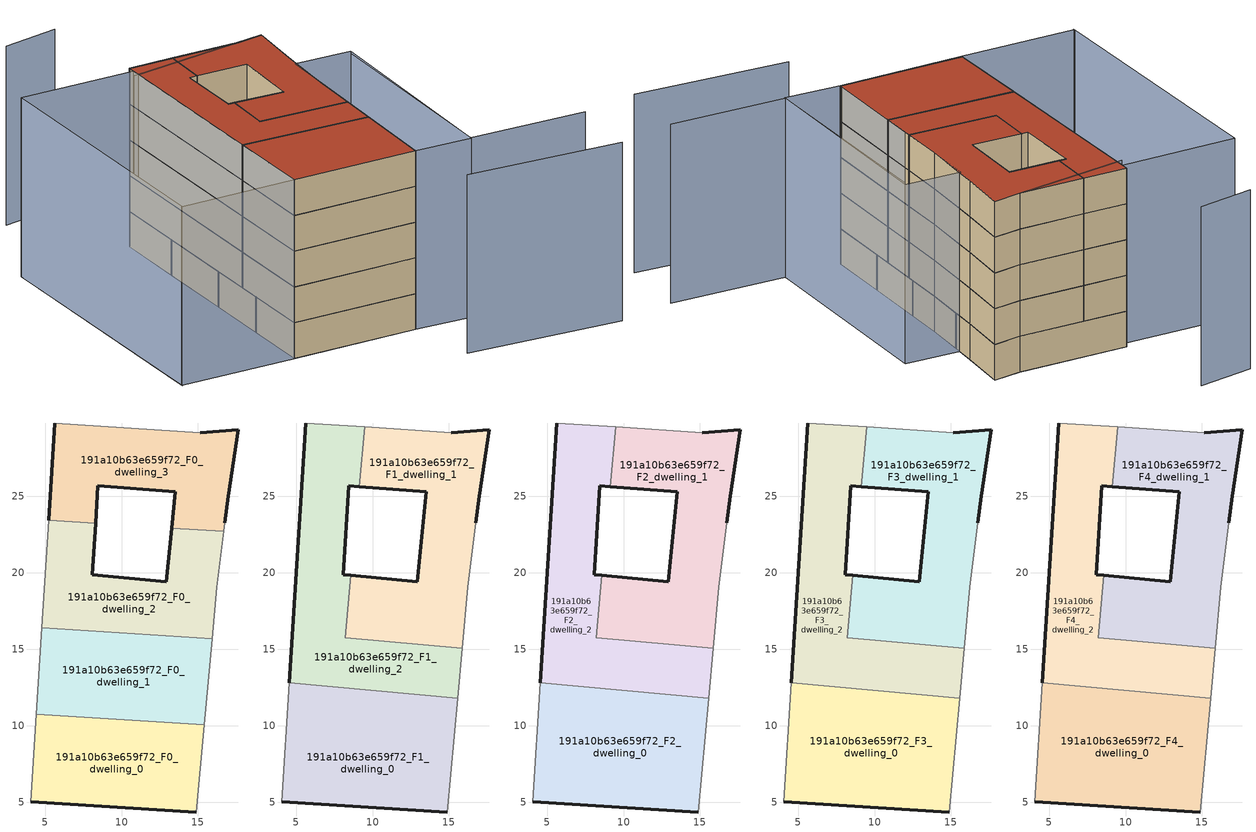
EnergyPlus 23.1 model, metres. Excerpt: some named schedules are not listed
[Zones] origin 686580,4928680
191a10b63e659f72_F0_dwelling_0
 floor ground (EU_floor_Construction): 14.9,4.36 15.42,10.05 4.42,10.75 4.05,5.01 z0
 wall outside (EU_wall_Construction): 14.9,4.36 4.05,5.01 z0:3
 wall adiabatic (EU_wall_Construction): 15.42,10.05 14.9,4.36 / 4.05,5.01 4.42,10.75 z0:3
 wall to 191a10b63e659f72_F0_dwelling_1 (EU_wall_Construction): 4.42,10.75 15.42,10.05 z0:3
191a10b63e659f72_F0_dwelling_1
 floor ground (EU_floor_Construction): 15.42,10.05 15.93,15.69 4.78,16.4 4.42,10.75 z0
 wall to 191a10b63e659f72_F0_dwelling_2 (EU_wall_Construction): 4.78,16.4 15.93,15.69 z0:3
 wall adiabatic (EU_wall_Construction): 15.93,15.69 15.42,10.05 / 4.42,10.75 4.78,16.4 z0:3
 ceiling adiabatic (EU_roof_Construction): 15.93,15.69 15.42,10.05 15.58,11.79 4.55,12.8 4.78,16.4 z3
191a10b63e659f72_F0_dwelling_2
 floor ground (EU_floor_Construction): 15.93,15.69 16.24,19.07 16.69,22.71 13.27,22.93 12.93,19.41 8.09,19.88 8.3,23.25 5.23,23.44 4.78,16.4 z0
 wall outside (EU_wall_Construction): 8.3,23.25 8.09,19.88 12.93,19.41 13.27,22.93 z0:3
 wall adiabatic (EU_wall_Construction): 4.78,16.4 5.23,23.44 / 16.69,22.71 16.24,19.07 15.93,15.69 z0:3
 wall to 191a10b63e659f72_F0_dwelling_3 (EU_wall_Construction): 5.23,23.44 8.3,23.25 / 13.27,22.93 16.69,22.71 z0:3
191a10b63e659f72_F0_dwelling_3
 floor ground (EU_floor_Construction): 16.69,22.71 16.76,23.28 16.98,25.01 17.64,29.37 15.14,29.16 5.63,29.8 5.23,23.44 8.3,23.25 8.45,25.69 13.5,25.29 13.27,22.93 z0
 wall outside (EU_wall_Construction): 13.27,22.93 13.5,25.29 8.45,25.69 8.3,23.25 / 5.23,23.44 5.63,29.8 / 15.14,29.16 17.64,29.37 16.98,25.01 16.76,23.28 z0:3
 wall adiabatic (EU_wall_Construction): 16.76,23.28 16.69,22.71 / 5.63,29.8 15.14,29.16 z0:3
191a10b63e659f72_F1_dwelling_0
 floor to 191a10b63e659f72_F0_dwelling_0 (EU_floor_Construction): 14.9,4.36 15.42,10.05 4.42,10.75 4.05,5.01 z3
 floor to 191a10b63e659f72_F0_dwelling_1 (EU_floor_Construction): 15.42,10.05 15.58,11.79 4.55,12.8 4.42,10.75 z3
 wall outside (EU_wall_Construction): 14.9,4.36 4.05,5.01 z3:6
 wall adiabatic (EU_wall_Construction): 4.05,5.01 4.55,12.8 / 15.58,11.79 14.9,4.36 z3:6
 wall to 191a10b63e659f72_F1_dwelling_2 (EU_wall_Construction): 4.55,12.8 15.58,11.79 z3:6
191a10b63e659f72_F1_dwelling_1
 floor to 191a10b63e659f72_F0_dwelling_3 (EU_floor_Construction): 16.69,22.71 16.76,23.28 16.98,25.01 17.64,29.37 15.14,29.16 9.48,29.54 9.12,25.64 13.5,25.29 13.27,22.93 z3
 floor to 191a10b63e659f72_F0_dwelling_2 (EU_floor_Construction): 15.93,15.69 16.24,19.07 16.69,22.71 13.27,22.93 12.93,19.41 8.59,19.84 8.25,16.18 z3
 floor adiabatic (EU_floor_Construction): 15.88,15.06 15.93,15.69 8.25,16.18 8.21,15.77 z3
 wall outside (EU_wall_Construction): 8.59,19.84 12.93,19.41 13.5,25.29 9.12,25.64 / 15.14,29.16 17.64,29.37 16.98,25.01 16.76,23.28 z3:6
 wall adiabatic (EU_wall_Construction): 16.76,23.28 16.24,19.07 15.88,15.06 / 9.48,29.54 15.14,29.16 z3:6
 wall to 191a10b63e659f72_F1_dwelling_2 (EU_wall_Construction): 9.12,25.64 9.48,29.54 / 15.88,15.06 8.21,15.77 8.59,19.84 z3:6
191a10b63e659f72_F1_dwelling_2
 floor adiabatic (EU_floor_Construction): 15.58,11.79 15.88,15.06 8.21,15.77 8.25,16.18 4.78,16.4 4.55,12.8 z3
 floor to 191a10b63e659f72_F0_dwelling_3 (EU_floor_Construction): 8.3,23.25 8.45,25.69 9.12,25.64 9.48,29.54 5.63,29.8 5.23,23.44 z3
 floor to 191a10b63e659f72_F0_dwelling_2 (EU_floor_Construction): 8.25,16.18 8.59,19.84 8.09,19.88 8.3,23.25 5.23,23.44 4.78,16.4 z3
 wall outside (EU_wall_Construction): 4.55,12.8 5.63,29.8 / 9.12,25.64 8.45,25.69 8.09,19.88 8.59,19.84 z3:6
 wall adiabatic (EU_wall_Construction): 15.88,15.06 15.58,11.79 / 5.63,29.8 9.48,29.54 z3:6
191a10b63e659f72_F2_dwelling_0
 floor to 191a10b63e659f72_F1_dwelling_0 (EU_floor_Construction): 14.9,4.36 15.58,11.79 4.55,12.8 4.05,5.01 z6
 wall outside (EU_wall_Construction): 14.9,4.36 4.05,5.01 z6:9
 wall adiabatic (EU_wall_Construction): 4.05,5.01 4.55,12.8 / 15.58,11.79 14.9,4.36 z6:9
 wall to 191a10b63e659f72_F2_dwelling_2 (EU_wall_Construction): 4.55,12.8 15.58,11.79 z6:9
191a10b63e659f72_F2_dwelling_1
 floor to 191a10b63e659f72_F1_dwelling_1 (EU_floor_Construction): 15.88,15.06 16.24,19.07 16.76,23.28 16.98,25.01 17.64,29.37 15.14,29.16 9.48,29.54 9.12,25.64 13.5,25.29 12.93,19.41 8.59,19.84 8.21,15.77 z6
 wall outside (EU_wall_Construction): 8.59,19.84 12.93,19.41 13.5,25.29 9.12,25.64 / 15.14,29.16 17.64,29.37 16.98,25.01 16.76,23.28 z6:9
 wall adiabatic (EU_wall_Construction): 16.76,23.28 16.24,19.07 15.88,15.06 / 9.48,29.54 15.14,29.16 z6:9
 wall to 191a10b63e659f72_F2_dwelling_2 (EU_wall_Construction): 9.12,25.64 9.48,29.54 / 15.88,15.06 8.21,15.77 8.59,19.84 z6:9
191a10b63e659f72_F2_dwelling_2
 floor to 191a10b63e659f72_F1_dwelling_2 (EU_floor_Construction): 15.58,11.79 15.88,15.06 8.21,15.77 8.59,19.84 8.09,19.88 8.45,25.69 9.12,25.64 9.48,29.54 5.63,29.8 4.55,12.8 z6
 wall outside (EU_wall_Construction): 4.55,12.8 5.63,29.8 / 9.12,25.64 8.45,25.69 8.09,19.88 8.59,19.84 z6:9
 wall adiabatic (EU_wall_Construction): 15.88,15.06 15.58,11.79 / 5.63,29.8 9.48,29.54 z6:9
191a10b63e659f72_F3_dwelling_0
 floor to 191a10b63e659f72_F2_dwelling_0 (EU_floor_Construction): 14.9,4.36 15.58,11.79 4.55,12.8 4.05,5.01 z9
 wall outside (EU_wall_Construction): 14.9,4.36 4.05,5.01 z9:12
 wall adiabatic (EU_wall_Construction): 4.05,5.01 4.55,12.8 / 15.58,11.79 14.9,4.36 z9:12
 wall to 191a10b63e659f72_F3_dwelling_2 (EU_wall_Construction): 4.55,12.8 15.58,11.79 z9:12
191a10b63e659f72_F3_dwelling_1
 floor to 191a10b63e659f72_F2_dwelling_1 (EU_floor_Construction): 15.88,15.06 16.24,19.07 16.76,23.28 16.98,25.01 17.64,29.37 15.14,29.16 9.48,29.54 9.12,25.64 13.5,25.29 12.93,19.41 8.59,19.84 8.21,15.77 z9
 wall outside (EU_wall_Construction): 8.59,19.84 12.93,19.41 13.5,25.29 9.12,25.64 / 15.14,29.16 17.64,29.37 16.98,25.01 16.76,23.28 z9:12
 wall adiabatic (EU_wall_Construction): 16.76,23.28 16.24,19.07 15.88,15.06 / 9.48,29.54 15.14,29.16 z9:12
 wall to 191a10b63e659f72_F3_dwelling_2 (EU_wall_Construction): 9.12,25.64 9.48,29.54 / 15.88,15.06 8.21,15.77 8.59,19.84 z9:12
191a10b63e659f72_F3_dwelling_2
 floor to 191a10b63e659f72_F2_dwelling_2 (EU_floor_Construction): 15.58,11.79 15.88,15.06 8.21,15.77 8.59,19.84 8.09,19.88 8.45,25.69 9.12,25.64 9.48,29.54 5.63,29.8 4.55,12.8 z9
 wall outside (EU_wall_Construction): 4.55,12.8 5.63,29.8 / 9.12,25.64 8.45,25.69 8.09,19.88 8.59,19.84 z9:12
 wall adiabatic (EU_wall_Construction): 15.88,15.06 15.58,11.79 / 5.63,29.8 9.48,29.54 z9:12
191a10b63e659f72_F4_dwelling_0
 floor to 191a10b63e659f72_F3_dwelling_0 (EU_floor_Construction): 14.9,4.36 15.58,11.79 4.55,12.8 4.05,5.01 z12
 wall outside (EU_wall_Construction): 14.9,4.36 4.05,5.01 z12:15
 wall adiabatic (EU_wall_Construction): 4.05,5.01 4.55,12.8 / 15.58,11.79 14.9,4.36 z12:15
 wall to 191a10b63e659f72_F4_dwelling_2 (EU_wall_Construction): 4.55,12.8 15.58,11.79 z12:15
 roof outside (EU_roof_Construction): 15.58,11.79 14.9,4.36 4.05,5.01 4.55,12.8 z15
191a10b63e659f72_F4_dwelling_1
 floor to 191a10b63e659f72_F3_dwelling_1 (EU_floor_Construction): 15.88,15.06 16.24,19.07 16.76,23.28 16.98,25.01 17.64,29.37 15.14,29.16 9.48,29.54 9.12,25.64 13.5,25.29 12.93,19.41 8.59,19.84 8.21,15.77 z12
 wall outside (EU_wall_Construction): 8.59,19.84 12.93,19.41 13.5,25.29 9.12,25.64 / 15.14,29.16 17.64,29.37 16.98,25.01 16.76,23.28 z12:15
 wall adiabatic (EU_wall_Construction): 16.76,23.28 16.24,19.07 15.88,15.06 / 9.48,29.54 15.14,29.16 z12:15
 wall to 191a10b63e659f72_F4_dwelling_2 (EU_wall_Construction): 9.12,25.64 9.48,29.54 / 15.88,15.06 8.21,15.77 8.59,19.84 z12:15
 roof outside (EU_roof_Construction): 17.64,29.37 16.98,25.01 16.76,23.28 16.24,19.07 15.88,15.06 8.21,15.77 8.59,19.84 12.93,19.41 13.5,25.29 9.12,25.64 9.48,29.54 15.14,29.16 z15
191a10b63e659f72_F4_dwelling_2
 floor to 191a10b63e659f72_F3_dwelling_2 (EU_floor_Construction): 15.58,11.79 15.88,15.06 8.21,15.77 8.59,19.84 8.09,19.88 8.45,25.69 9.12,25.64 9.48,29.54 5.63,29.8 4.55,12.8 z12
 wall outside (EU_wall_Construction): 4.55,12.8 5.63,29.8 / 9.12,25.64 8.45,25.69 8.09,19.88 8.59,19.84 z12:15
 wall adiabatic (EU_wall_Construction): 15.88,15.06 15.58,11.79 / 5.63,29.8 9.48,29.54 z12:15
 roof outside (EU_roof_Construction): 9.48,29.54 9.12,25.64 8.45,25.69 8.09,19.88 8.59,19.84 8.21,15.77 15.88,15.06 15.58,11.79 4.55,12.8 5.63,29.8 z15
shading: 15.61,-1.66 28.94,-3.22 / 29.88,3.16 19.78,4 / 19.78,4 21.31,22.5 / -4.41,29.59 -5.95,5.61 / 15.14,29.16 5.14,28.36 / 5.1,39.12 0.18,38.58 / 14.9,4.36 16.63,23.3 / 16.63,23.3 21.5,22.85 / 21.5,22.85 19.77,3.91 / 19.77,3.91 14.9,4.36 / 5.59,29.14 4.05,4.98 / 4.05,4.98 -5.95,5.62 / -5.95,5.62 -4.41,29.78 / -4.41,29.78 5.59,29.14 z0:15
[Building]
EU S2 Campaign: North Axis=0; Terrain=City; Solar Distribution=FullExterior
[Site:Location]
Bologna: Latitude=44.5; Longitude=11.25; Time Zone=1; Elevation=37
[SizingPeriod:WeatherFileDays]
AnnualSizingPeriod: Begin Month=1; Begin Day of Month=1; End Month=12; End Day of Month=31; Day of Week for Start Day=Monday; Use Weather File Daylight Saving Period=No; Use Weather File Rain and Snow Indicators=No
[MATERIAL]
EU_InternalMass_Material: Roughness=MediumRough; Thickness=0.1; Conductivity=1; Density=1800; Specific Heat=900; Thermal Absorptance=0.9; Solar Absorptance=0.7; Visible Absorptance=0.7
[MATERIAL:NOMASS] Roughness=MediumRough; Thermal Absorptance=0.9; Solar Absorptance=0.7; Visible Absorptance=0.7
Name | Thermal Resistance
EU_wall_NoMass | 0.905828
EU_roof_NoMass | 0.37593
EU_floor_NoMass | 0.67114
[CONSTRUCTION]
EU_wall_Construction: EU_wall_NoMass
EU_roof_Construction: EU_roof_NoMass
EU_floor_Construction: EU_floor_NoMass
EU_InternalMass_Construction: EU_InternalMass_Material
[ZONE] Type=1; Multiplier=1; Ceiling Height=autocalculate; Floor Area=autocalculate; Part of Total Floor Area=Yes
Name | Volume
191a10b63e659f72_F0_dwelling_0 | 188.352
191a10b63e659f72_F1_dwelling_0; 191a10b63e659f72_F2_dwelling_0; 191a10b63e659f72_F3_dwelling_0; 191a10b63e659f72_F4_dwelling_0 | 251.148
191a10b63e659f72_F0_dwelling_1 | 188.355
191a10b63e659f72_F1_dwelling_1; 191a10b63e659f72_F2_dwelling_1; 191a10b63e659f72_F3_dwelling_1; 191a10b63e659f72_F4_dwelling_1; 191a10b63e659f72_F1_dwelling_2; 191a10b63e659f72_F2_dwelling_2; 191a10b63e659f72_F3_dwelling_2; 191a10b63e659f72_F4_dwelling_2 | 251.136
191a10b63e659f72_F0_dwelling_2 | 188.358
191a10b63e659f72_F0_dwelling_3 | 188.361
[INTERNALMASS] Construction=EU_InternalMass_Construction
Name | Zone or ZoneList | Surface Area
191a10b63e659f72_F0_dwelling_0_EU_InternalMass | 191a10b63e659f72_F0_dwelling_0 | 62.7843
191a10b63e659f72_F0_dwelling_1_EU_InternalMass | 191a10b63e659f72_F0_dwelling_1 | 62.7855
191a10b63e659f72_F0_dwelling_2_EU_InternalMass | 191a10b63e659f72_F0_dwelling_2 | 62.7859
191a10b63e659f72_F0_dwelling_3_EU_InternalMass | 191a10b63e659f72_F0_dwelling_3 | 62.7861
191a10b63e659f72_F1_dwelling_0_EU_InternalMass | 191a10b63e659f72_F1_dwelling_0 | 83.7166
191a10b63e659f72_F1_dwelling_1_EU_InternalMass | 191a10b63e659f72_F1_dwelling_1 | 83.7125
191a10b63e659f72_F1_dwelling_2_EU_InternalMass | 191a10b63e659f72_F1_dwelling_2 | 83.7114
191a10b63e659f72_F2_dwelling_0_EU_InternalMass | 191a10b63e659f72_F2_dwelling_0 | 83.7166
191a10b63e659f72_F2_dwelling_1_EU_InternalMass | 191a10b63e659f72_F2_dwelling_1 | 83.7125
191a10b63e659f72_F2_dwelling_2_EU_InternalMass | 191a10b63e659f72_F2_dwelling_2 | 83.7114
191a10b63e659f72_F3_dwelling_0_EU_InternalMass | 191a10b63e659f72_F3_dwelling_0 | 83.7166
191a10b63e659f72_F3_dwelling_1_EU_InternalMass | 191a10b63e659f72_F3_dwelling_1 | 83.7125
191a10b63e659f72_F3_dwelling_2_EU_InternalMass | 191a10b63e659f72_F3_dwelling_2 | 83.7114
191a10b63e659f72_F4_dwelling_0_EU_InternalMass | 191a10b63e659f72_F4_dwelling_0 | 83.7166
191a10b63e659f72_F4_dwelling_1_EU_InternalMass | 191a10b63e659f72_F4_dwelling_1 | 83.7125
191a10b63e659f72_F4_dwelling_2_EU_InternalMass | 191a10b63e659f72_F4_dwelling_2 | 83.7114
[OTHEREQUIPMENT] Fuel Type=Electricity; Design Level Calculation Method=Watts/Area; Power per Zone Floor Area=1; Fraction Latent=0; Fraction Radiant=0; Fraction Lost=0; Carbon Dioxide Generation Rate=0; EndUse Subcategory=EU_Step8_InternalGains
Name | Zone or ZoneList or Space or SpaceList | Schedule
EU_Step8_InternalGain_191a10b63e659f72_F0_dwelling_0_f000 | 191a10b63e659f72_F0_dwelling_0 | EU_Step8_GainSchedule_191a10b63e659f72_F0_dwelling_0_f000
EU_Step8_InternalGain_191a10b63e659f72_F0_dwelling_1_f000 | 191a10b63e659f72_F0_dwelling_1 | EU_Step8_GainSchedule_191a10b63e659f72_F0_dwelling_1_f000
EU_Step8_InternalGain_191a10b63e659f72_F0_dwelling_2_f000 | 191a10b63e659f72_F0_dwelling_2 | EU_Step8_GainSchedule_191a10b63e659f72_F0_dwelling_2_f000
EU_Step8_InternalGain_191a10b63e659f72_F0_dwelling_3_f000 | 191a10b63e659f72_F0_dwelling_3 | EU_Step8_GainSchedule_191a10b63e659f72_F0_dwelling_3_f000
EU_Step8_InternalGain_191a10b63e659f72_F1_dwelling_0_f000 | 191a10b63e659f72_F1_dwelling_0 | EU_Step8_GainSchedule_191a10b63e659f72_F1_dwelling_0_f000
EU_Step8_InternalGain_191a10b63e659f72_F1_dwelling_1_f000 | 191a10b63e659f72_F1_dwelling_1 | EU_Step8_GainSchedule_191a10b63e659f72_F1_dwelling_1_f000
EU_Step8_InternalGain_191a10b63e659f72_F1_dwelling_2_f000 | 191a10b63e659f72_F1_dwelling_2 | EU_Step8_GainSchedule_191a10b63e659f72_F1_dwelling_2_f000
EU_Step8_InternalGain_191a10b63e659f72_F2_dwelling_0_f000 | 191a10b63e659f72_F2_dwelling_0 | EU_Step8_GainSchedule_191a10b63e659f72_F2_dwelling_0_f000
EU_Step8_InternalGain_191a10b63e659f72_F2_dwelling_1_f000 | 191a10b63e659f72_F2_dwelling_1 | EU_Step8_GainSchedule_191a10b63e659f72_F2_dwelling_1_f000
EU_Step8_InternalGain_191a10b63e659f72_F2_dwelling_2_f000 | 191a10b63e659f72_F2_dwelling_2 | EU_Step8_GainSchedule_191a10b63e659f72_F2_dwelling_2_f000
EU_Step8_InternalGain_191a10b63e659f72_F3_dwelling_0_f000 | 191a10b63e659f72_F3_dwelling_0 | EU_Step8_GainSchedule_191a10b63e659f72_F3_dwelling_0_f000
EU_Step8_InternalGain_191a10b63e659f72_F3_dwelling_1_f000 | 191a10b63e659f72_F3_dwelling_1 | EU_Step8_GainSchedule_191a10b63e659f72_F3_dwelling_1_f000
EU_Step8_InternalGain_191a10b63e659f72_F3_dwelling_2_f000 | 191a10b63e659f72_F3_dwelling_2 | EU_Step8_GainSchedule_191a10b63e659f72_F3_dwelling_2_f000
EU_Step8_InternalGain_191a10b63e659f72_F4_dwelling_0_f000 | 191a10b63e659f72_F4_dwelling_0 | EU_Step8_GainSchedule_191a10b63e659f72_F4_dwelling_0_f000
EU_Step8_InternalGain_191a10b63e659f72_F4_dwelling_1_f000 | 191a10b63e659f72_F4_dwelling_1 | EU_Step8_GainSchedule_191a10b63e659f72_F4_dwelling_1_f000
EU_Step8_InternalGain_191a10b63e659f72_F4_dwelling_2_f000 | 191a10b63e659f72_F4_dwelling_2 | EU_Step8_GainSchedule_191a10b63e659f72_F4_dwelling_2_f000
[ZONEVENTILATION:DESIGNFLOWRATE] Schedule=EU_AlwaysOn; Design Flow Rate Calculation Method=AirChanges/Hour; Air Changes per Hour=0.73129; Ventilation Type=Natural; Fan Pressure Rise=0; Fan Total Efficiency=1; Constant Term Coefficient=1; Temperature Term Coefficient=0; Velocity Term Coefficient=0; Velocity Squared Term Coefficient=0; Minimum Indoor Temperature=-100; Maximum Indoor Temperature=100; Delta Temperature=-100; Minimum Outdoor Temperature=-100; Maximum Outdoor Temperature=100; Maximum Wind Speed=40
Name | Zone or ZoneList or Space or SpaceList
EU_ConstantAir_191a10b63e659f72_F0_dwelling_0 | 191a10b63e659f72_F0_dwelling_0
EU_ConstantAir_191a10b63e659f72_F0_dwelling_1 | 191a10b63e659f72_F0_dwelling_1
EU_ConstantAir_191a10b63e659f72_F0_dwelling_2 | 191a10b63e659f72_F0_dwelling_2
EU_ConstantAir_191a10b63e659f72_F0_dwelling_3 | 191a10b63e659f72_F0_dwelling_3
EU_ConstantAir_191a10b63e659f72_F1_dwelling_0 | 191a10b63e659f72_F1_dwelling_0
EU_ConstantAir_191a10b63e659f72_F1_dwelling_1 | 191a10b63e659f72_F1_dwelling_1
EU_ConstantAir_191a10b63e659f72_F1_dwelling_2 | 191a10b63e659f72_F1_dwelling_2
EU_ConstantAir_191a10b63e659f72_F2_dwelling_0 | 191a10b63e659f72_F2_dwelling_0
EU_ConstantAir_191a10b63e659f72_F2_dwelling_1 | 191a10b63e659f72_F2_dwelling_1
EU_ConstantAir_191a10b63e659f72_F2_dwelling_2 | 191a10b63e659f72_F2_dwelling_2
EU_ConstantAir_191a10b63e659f72_F3_dwelling_0 | 191a10b63e659f72_F3_dwelling_0
EU_ConstantAir_191a10b63e659f72_F3_dwelling_1 | 191a10b63e659f72_F3_dwelling_1
EU_ConstantAir_191a10b63e659f72_F3_dwelling_2 | 191a10b63e659f72_F3_dwelling_2
EU_ConstantAir_191a10b63e659f72_F4_dwelling_0 | 191a10b63e659f72_F4_dwelling_0
EU_ConstantAir_191a10b63e659f72_F4_dwelling_1 | 191a10b63e659f72_F4_dwelling_1
EU_ConstantAir_191a10b63e659f72_F4_dwelling_2 | 191a10b63e659f72_F4_dwelling_2
[HVACTEMPLATE:THERMOSTAT] Constant Heating Setpoint=20; Constant Cooling Setpoint=50
EU_HeatOnly_191a10b63e659f72_F0_dwelling_0; EU_HeatOnly_191a10b63e659f72_F0_dwelling_1; EU_HeatOnly_191a10b63e659f72_F0_dwelling_2; EU_HeatOnly_191a10b63e659f72_F0_dwelling_3; EU_HeatOnly_191a10b63e659f72_F1_dwelling_0; EU_HeatOnly_191a10b63e659f72_F1_dwelling_1; EU_HeatOnly_191a10b63e659f72_F1_dwelling_2; EU_HeatOnly_191a10b63e659f72_F2_dwelling_0; EU_HeatOnly_191a10b63e659f72_F2_dwelling_1; EU_HeatOnly_191a10b63e659f72_F2_dwelling_2; EU_HeatOnly_191a10b63e659f72_F3_dwelling_0; EU_HeatOnly_191a10b63e659f72_F3_dwelling_1; EU_HeatOnly_191a10b63e659f72_F3_dwelling_2; EU_HeatOnly_191a10b63e659f72_F4_dwelling_0; EU_HeatOnly_191a10b63e659f72_F4_dwelling_1; EU_HeatOnly_191a10b63e659f72_F4_dwelling_2
[HVACTEMPLATE:ZONE:IDEALLOADSAIRSYSTEM]
191a10b63e659f72_F0_dwelling_0: Template Thermostat=EU_HeatOnly_191a10b63e659f72_F0_dwelling_0; System Availability Schedule=EU_AlwaysOn; Maximum Heating Supply Air Temperature=50; Minimum Cooling Supply Air Temperature=13; Maximum Heating Supply Air Humidity Ratio=0.0156; Minimum Cooling Supply Air Humidity Ratio=0.0077; Heating Limit=NoLimit; Cooling Limit=NoLimit; Heating Availability Schedule=EU_AlwaysOn; Cooling Availability Schedule=EU_CoolingOff; Dehumidification Control Type=ConstantSensibleHeatRatio; Cooling Sensible Heat Ratio=0.7; Dehumidification Setpoint=60; Humidification Control Type=None; Humidification Setpoint=30; Outdoor Air Method=None; Outdoor Air Flow Rate per Person=0.00944; Outdoor Air Flow Rate per Zone Floor Area=0; Outdoor Air Flow Rate per Zone=0; Demand Controlled Ventilation Type=None; Outdoor Air Economizer Type=NoEconomizer; Heat Recovery Type=None; Sensible Heat Recovery Effectiveness=0.7; Latent Heat Recovery Effectiveness=0.65
